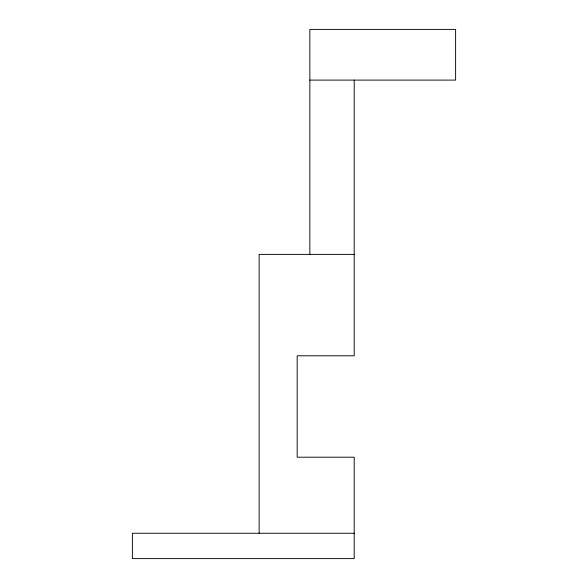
<?xml version="1.0" encoding="UTF-8"?>
<svg xmlns="http://www.w3.org/2000/svg" width="588" height="588" viewBox="0 0 588 588"><rect width="100%" height="100%" fill="white"/><g stroke="black" fill="none" stroke-linecap="round" stroke-linejoin="round"><path stroke-width="0.88" d="M309.847 80.1L455.612 80.1L455.612 29.4L309.847 29.4L309.847 254.391M354.211 254.391L259.139 254.391L259.139 533.25M354.211 533.25L132.388 533.25L132.388 558.6L354.211 558.6L354.211 457.199L297.168 457.199L297.168 355.791L354.211 355.791L354.211 80.1"/></g></svg>
